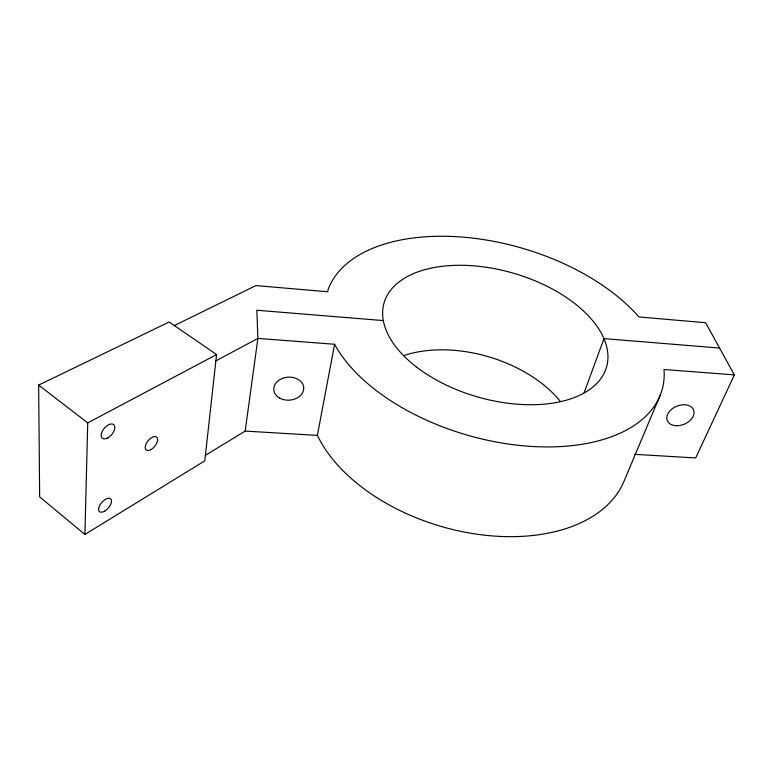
<?xml version="1.0" encoding="UTF-8"?>
<svg xmlns="http://www.w3.org/2000/svg" width="773" height="773" viewBox="0 0 773 773"><rect width="100%" height="100%" fill="white"/><g stroke="black" fill="none" stroke-linecap="round" stroke-linejoin="round"><path stroke-width="1.16" d="M84.904 534.452L87.736 422.879L38.65 385.089L169.161 322.003L216.575 354.556L204.787 460.843L84.904 534.452L39.645 496.884L38.65 385.089M205.396 455.336L245.176 431.083L257.892 338.4L256.839 310.253L383.311 320.582M660.277 395.051L624.294 480.584A164.253 102.104 16.6 0 1 475.984 534.066A164.253 102.104 16.6 0 1 317.374 435.392L334.593 344.275L257.892 338.4L215.87 360.885M584.117 392.742L604.013 338.613L719.566 348.053M174.06 325.684L255.921 285.585L327.752 291.769L327.936 290.068A174.398 97.417 16.1 0 1 464.196 237.243A174.398 97.417 16.1 0 1 638.904 316.949L705.623 322.718L734.35 374.895L695.69 457.964L634.826 454.331M87.736 422.879L216.575 354.556M245.176 431.083L317.374 435.392M734.35 374.895L663.997 369.504A174.398 97.417 16.1 0 1 527.437 446.156A174.398 97.417 16.1 0 1 334.593 344.275M403.748 355.609A109.099 67.57 16.5 0 1 560.386 401.458M416.145 366.75A115.786 64.42 16.1 0 0 604.341 372.828A115.786 64.42 16.1 0 0 465.443 265.381A115.786 64.42 16.1 0 0 416.145 366.75M107.698 437.933A8.88 4.88 -49.9 0 0 114.066 424.986A8.88 4.88 -49.9 0 0 102.249 431.353A8.88 4.88 -49.9 0 0 107.698 437.933M150.948 449.596A8.31 4.319 -51.1 0 0 157.016 437.45A8.31 4.319 -51.1 0 0 146.29 443.547A8.31 4.319 -51.1 0 0 150.948 449.596M104.78 511.069A8.513 4.329 -48.8 0 0 110.8 498.952A8.513 4.329 -48.8 0 0 99.582 505.639A8.513 4.329 -48.8 0 0 104.78 511.069M675.708 425.701A14.175 9.749 -22.2 0 0 693.845 410.84A14.175 9.749 -22.2 0 0 671.689 409.197A14.175 9.749 -22.2 0 0 675.708 425.701M279.594 398.047A15.006 11.498 -4 0 0 303.605 389.766A15.006 11.498 -4 0 0 283.044 378.181A15.006 11.498 -4 0 0 279.594 398.047"/></g></svg>
